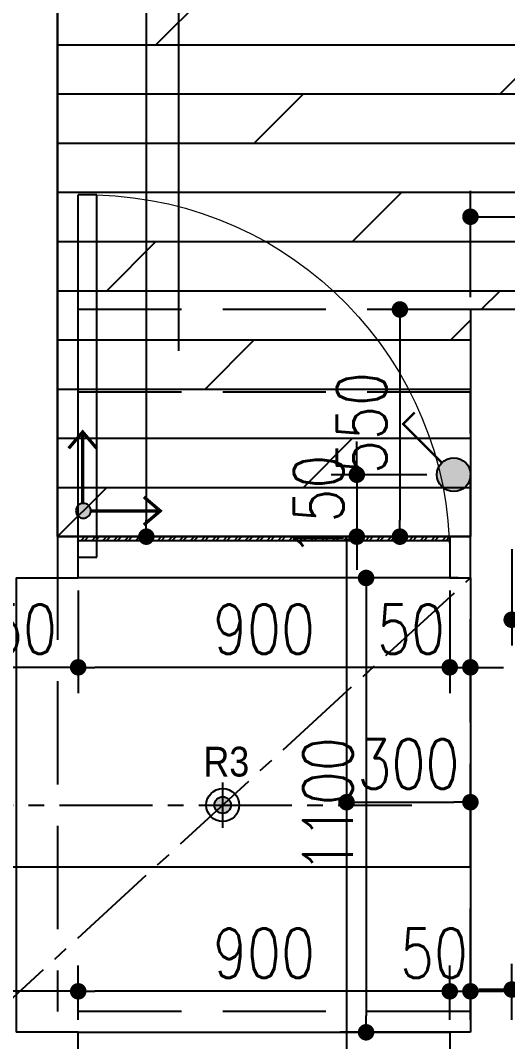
# Model space of a CAD drawing. Header units: inches. Extents: x -2597087 to 134135, y -662679 to 20000.
# Drawn here: x 12580 to 13760, y -13300 to -10828 of the extents above; entities that cross this region are included whole.
import ezdxf

# ---------------------------------------------------------------- set-up
doc = ezdxf.new("R2010")
doc.units = ezdxf.units.IN
doc.header["$LTSCALE"] = 100
doc.header["$MEASUREMENT"] = 0
for name, pattern in [('CENTER2', [1.125, 0.75, -0.125, 0.125, -0.125]), ('DASH', [0.35, 0.25, -0.1]), ('DASHDOT2', [12.7, 6.35, -3.175, 0, -3.175])]:
    doc.linetypes.add(name, pattern=pattern)
doc.layers.get('0').update_dxf_attribs({"linetype": 'CONTINUOUS'})
doc.layers.get('Defpoints').update_dxf_attribs({"linetype": 'CONTINUOUS'})
for name, color, linetype in [('00-梁编号', 2, 'CONTINUOUS'), ('00-梁虚线', 4, 'DASH'), ('DOOR', 4, 'CONTINUOUS'), ('EQUIP-照明', 3, 'CONTINUOUS'), ('floor', 8, 'CONTINUOUS'), ('RC', 1, 'CONTINUOUS'), ('WALL', 7, 'CONTINUOUS'), ('wall-dim', 3, 'CONTINUOUS'), ('天花开线', 4, 'CONTINUOUS')]:
    doc.layers.add(name, color=color, linetype=linetype)
doc.styles.get("Standard").update_dxf_attribs({"font": 'txt.shx', "width": 0.8, "bigfont": 'GBCBIG.shx'})
doc.styles.add('STYLE1', font='stylu.ttf')
doc.dimstyles.new('50', dxfattribs={"dimscale": 50, "dimtxt": 2.4, "dimasz": 0.8, "dimexe": 1.25, "dimexo": 0.6, "dimgap": 0.65, "dimtad": 1, "dimdec": 0, "dimdsep": 46, "dimtxsty": 'Standard', "dimblk1": 'DOT', "dimblk2": 'DOT', "dimsah": 1, "dimcen": 2.5, "dimclrd": 3, "dimclre": 3, "dimclrt": 3, "dimadec": 0, "dimazin": 0, "dimtfac": 1, "dimtdec": 0, "dimtix": 1, "dimtmove": 2, "dimatfit": 0, "dimldrblk": 'DOT', "dimfxl": 5, "dimfxlon": 1, "dimarcsym": 0})

# ---------------------------------------------------------------- blocks, each defined once
blk = doc.blocks.new('$DorLib2D$00000001')
for p, q in [((0.45, 0.975), (0.5, 0.975)), ((0.45, 0), (0.45, 0.975)), ((0.5, 0), (0.5, 0.975)), ((0.5, 0), (0.45, 0))]:
    blk.add_line(p, q)
at = {"lineweight": 13}
blk.add_arc((0.475, 0), 0.975, 91.4693, 180, dxfattribs=at)
blk = doc.blocks.new('DFG44EWDSDFG')
at = {"layer": 'WALL'}
for p, q in [((12669.9, -8977.5), (12669.9, -12077.5)), ((13669.9, -11527.5), (13669.9, -12077.5)), ((15169.9, -11527.5), (13669.9, -11527.5)), ((12719.9, -12077.5), (12669.9, -12077.5)), ((12719.9, -12177.5), (12719.9, -12077.5)), ((13669.9, -12077.5), (13619.9, -12077.5)), ((13619.9, -12077.5), (13619.9, -12177.5)), ((12569.9, -12177.5), (12719.9, -12177.5)), ((13619.9, -12177.5), (13669.9, -12177.5)), ((13669.9, -12177.5), (13669.9, -12327.5)), ((13669.9, -12327.5), (13669.9, -13277.5)), ((12719.9, -13277.5), (12569.9, -13277.5)), ((12719.9, -13377.5), (12719.9, -13277.5)), ((13669.9, -13277.5), (13619.9, -13277.5)), ((13619.9, -13277.5), (13619.9, -13377.5))]:
    blk.add_line(p, q, dxfattribs=at)
at = {"layer": 'DOOR', "xscale": -900, "yscale": 900, "zscale": 900}
blk.add_blockref('$DorLib2D$00000001', (13169.9, -12127.5), dxfattribs=at)
blk = doc.blocks.new('_Dot')
at = {"color": 0, "linetype": 'ByBlock', "lineweight": -2}
blk.add_line((-0.5, 0), (-1, 0), dxfattribs=at)
at = {"color": 0, "linetype": 'ByBlock', "const_width": 0.5}
blk.add_lwpolyline([(-0.25, 0, 1), (0.25, 0, 1)], format="xyb", close=True, dxfattribs=at)
blk = doc.blocks.new('*D439')
at = {"layer": 'Defpoints', "color": 0, "transparency": 16777216}
for p in [(13594.7, -11927.5), (13394.7, -12077.5), (13553.8, -12077.5)]:
    blk.add_point(p, dxfattribs=at)
at = {"layer": 'EQUIP-照明', "color": 3, "lineweight": -2, "transparency": 16777216}
for p, q in [((13394.7, -11887.5), (13394.7, -11847.5)), ((13564.7, -11927.5), (13332.2, -11927.5)), ((13394.7, -11927.5), (13394.7, -12077.5)), ((13523.8, -12077.5), (13332.2, -12077.5)), ((13394.7, -12117.5), (13394.7, -12157.5))]:
    blk.add_line(p, q, dxfattribs=at)
at = {"layer": 'EQUIP-照明', "color": 3, "lineweight": -2, "transparency": 16777216, "xscale": 40, "yscale": 40, "zscale": 40}
for p, rotation in [((13394.7, -11927.5), 270), ((13394.7, -12077.5), 90)]:
    blk.add_blockref('_Dot', p, dxfattribs=dict(at, rotation=rotation))
at = {"layer": 'EQUIP-照明', "color": 3, "transparency": 16777216, "insert": (13302.2, -12002.5), "char_height": 120, "attachment_point": 5, "rotation": 90}
blk.add_mtext('150', dxfattribs=at)
blk = doc.blocks.new('VDFS12A2FAS')
at = {"linetype": 'ByBlock', "lineweight": -2}
h = blk.add_hatch(color=0, dxfattribs=at)
edge = h.paths.add_edge_path()
edge.add_arc((0, 0), 0.818, 0, 360)
at = {"color": 0, "linetype": 'ByBlock', "lineweight": -2}
for p, q in [((0.578, 0.578), (2.454, 2.454)), ((2.454, 2.454), (3.009, 1.899))]:
    blk.add_line(p, q, dxfattribs=at)
at = {"const_width": 0.118}
blk.add_lwpolyline([(0.578, 0.578), (2.454, 2.454), (3.009, 1.899)], dxfattribs=at)
at = {"color": 0, "linetype": 'ByBlock', "lineweight": -2}
blk.add_circle((0, 0), 0.818, dxfattribs=at)
blk = doc.blocks.new('$2134')
h = blk.add_hatch(color=250)
h.dxf.hatch_style = 1
edge = h.paths.add_edge_path()
edge.add_arc((12324.7, 10810.7), 20, 0, 360)
at = {"color": 1}
for p, q in [((12324.7, 10755.7), (12324.7, 10865.7)), ((12269.7, 10810.7), (12389.6, 10810.7))]:
    blk.add_line(p, q, dxfattribs=at)
for radius in [40, 20]:
    blk.add_circle((12324.7, 10810.7), radius, dxfattribs=at)
blk = doc.blocks.new('pkgds')
blk.add_hatch(color=1).paths.add_polyline_path([(162250.7, -60662.2, 1), (162296, -60662.2, 1)])
at = {"color": 1, "const_width": 10}
for points in [[(162317.9, -60473.2), (162275.5, -60423.6), (162233.1, -60473.2)], [(162275.5, -60639.7), (162275.5, -60423.6)], [(162090.3, -60704.9), (162040.7, -60662.5), (162090.3, -60620.1)], [(162250.7, -60662.5), (162040.7, -60662.5)]]:
    blk.add_lwpolyline(points, dxfattribs=at)
at = {"color": 1}
blk.add_circle((162273.4, -60662.2), 22.6, dxfattribs=at)
blk = doc.blocks.new('*D540')
at = {"layer": 'Defpoints', "color": 0, "transparency": 16777216}
for p in [(13369.9, -12703.8), (13669.9, -12703.8), (13669.9, -12720.4)]:
    blk.add_point(p, dxfattribs=at)
at = {"layer": 'floor', "color": 3, "lineweight": -2, "transparency": 16777216}
for p, q in [((13369.9, -12720.4), (13369.9, -12782.9)), ((13409.9, -12720.4), (13629.9, -12720.4)), ((13669.9, -12720.4), (13669.9, -12782.9))]:
    blk.add_line(p, q, dxfattribs=at)
at = {"layer": 'floor', "color": 3, "lineweight": -2, "transparency": 16777216, "xscale": 40, "yscale": 40, "zscale": 40, "rotation": 180}
blk.add_blockref('_Dot', (13369.9, -12720.4), dxfattribs=at)
at = {"layer": 'floor', "color": 3, "lineweight": -2, "transparency": 16777216, "xscale": 40, "yscale": 40, "zscale": 40}
blk.add_blockref('_Dot', (13669.9, -12720.4), dxfattribs=at)
at = {"layer": 'floor', "color": 3, "transparency": 16777216, "insert": (13519.9, -12627.9), "char_height": 120, "attachment_point": 5}
blk.add_mtext('300', dxfattribs=at)
blk = doc.blocks.new('*D571')
at = {"layer": 'Defpoints', "color": 0, "transparency": 16777216}
for p in [(15169.9, -11303), (13669.9, -11527.5), (15169.9, -11527.5)]:
    blk.add_point(p, dxfattribs=at)
at = {"layer": 'wall-dim', "color": 3, "lineweight": -2, "transparency": 16777216}
for p, q in [((13669.9, -11497.5), (13669.9, -11240.5)), ((15169.9, -11497.5), (15169.9, -11240.5)), ((13709.9, -11303), (15129.9, -11303))]:
    blk.add_line(p, q, dxfattribs=at)
at = {"layer": 'wall-dim', "color": 3, "lineweight": -2, "transparency": 16777216, "xscale": 40, "yscale": 40, "zscale": 40, "rotation": 180}
blk.add_blockref('_Dot', (13669.9, -11303), dxfattribs=at)
at = {"layer": 'wall-dim', "color": 3, "lineweight": -2, "transparency": 16777216, "xscale": 40, "yscale": 40, "zscale": 40}
blk.add_blockref('_Dot', (15169.9, -11303), dxfattribs=at)
at = {"layer": 'wall-dim', "color": 3, "transparency": 16777216, "insert": (14419.9, -11210.5), "char_height": 120, "attachment_point": 5}
blk.add_mtext('1500', dxfattribs=at)
blk = doc.blocks.new('*D572')
at = {"layer": 'Defpoints', "color": 0, "transparency": 16777216}
for p in [(12669.9, -8477.5), (12669.9, -12077.5), (12884.9, -12077.5)]:
    blk.add_point(p, dxfattribs=at)
at = {"layer": 'wall-dim', "color": 3, "lineweight": -2, "transparency": 16777216}
for p, q in [((12699.9, -8477.5), (12947.4, -8477.5)), ((12884.9, -8517.5), (12884.9, -12037.5)), ((12699.9, -12077.5), (12947.4, -12077.5))]:
    blk.add_line(p, q, dxfattribs=at)
at = {"layer": 'wall-dim', "color": 3, "lineweight": -2, "transparency": 16777216, "xscale": 40, "yscale": 40, "zscale": 40}
for p, rotation in [((12884.9, -8477.5), 90), ((12884.9, -12077.5), 270)]:
    blk.add_blockref('_Dot', p, dxfattribs=dict(at, rotation=rotation))
at = {"layer": 'wall-dim', "color": 3, "transparency": 16777216, "insert": (12792.4, -10277.5), "char_height": 120, "attachment_point": 5, "rotation": 90}
blk.add_mtext('3600', dxfattribs=at)
blk = doc.blocks.new('*D573')
at = {"layer": 'Defpoints', "color": 0, "transparency": 16777216}
for p in [(13669.9, -11527.5), (13499.1, -12077.5), (13669.9, -12077.5)]:
    blk.add_point(p, dxfattribs=at)
at = {"layer": 'wall-dim', "color": 3, "lineweight": -2, "transparency": 16777216}
for p, q in [((13639.9, -11527.5), (13436.6, -11527.5)), ((13499.1, -11567.5), (13499.1, -12037.5)), ((13639.9, -12077.5), (13436.6, -12077.5))]:
    blk.add_line(p, q, dxfattribs=at)
at = {"layer": 'wall-dim', "color": 3, "lineweight": -2, "transparency": 16777216, "xscale": 40, "yscale": 40, "zscale": 40}
for p, rotation in [((13499.1, -11527.5), 90), ((13499.1, -12077.5), 270)]:
    blk.add_blockref('_Dot', p, dxfattribs=dict(at, rotation=rotation))
at = {"layer": 'wall-dim', "color": 3, "transparency": 16777216, "insert": (13406.6, -11802.5), "char_height": 120, "attachment_point": 5, "rotation": 90}
blk.add_mtext('550', dxfattribs=at)
blk = doc.blocks.new('*D574')
at = {"layer": 'Defpoints', "color": 0, "transparency": 16777216}
for p in [(13619.9, -12177.5), (13669.9, -12177.5), (13669.9, -12393.9)]:
    blk.add_point(p, dxfattribs=at)
at = {"layer": 'wall-dim', "color": 3, "lineweight": -2, "transparency": 16777216}
for p, q in [((13619.9, -12207.5), (13619.9, -12456.4)), ((13669.9, -12207.5), (13669.9, -12456.4)), ((13579.9, -12393.9), (13539.9, -12393.9)), ((13619.9, -12393.9), (13669.9, -12393.9)), ((13709.9, -12393.9), (13749.9, -12393.9))]:
    blk.add_line(p, q, dxfattribs=at)
at = {"layer": 'wall-dim', "color": 3, "lineweight": -2, "transparency": 16777216, "xscale": 40, "yscale": 40, "zscale": 40}
blk.add_blockref('_Dot', (13619.9, -12393.9), dxfattribs=at)
at = {"layer": 'wall-dim', "color": 3, "lineweight": -2, "transparency": 16777216, "xscale": 40, "yscale": 40, "zscale": 40, "rotation": 180}
blk.add_blockref('_Dot', (13669.9, -12393.9), dxfattribs=at)
at = {"layer": 'wall-dim', "color": 3, "transparency": 16777216, "insert": (13525.8, -12301.4), "char_height": 120, "attachment_point": 5}
blk.add_mtext('50', dxfattribs=at)
blk = doc.blocks.new('*D575')
at = {"layer": 'Defpoints', "color": 0, "transparency": 16777216}
for p in [(12719.9, -12177.5), (13619.9, -12177.5), (12719.9, -12393.9)]:
    blk.add_point(p, dxfattribs=at)
at = {"layer": 'wall-dim', "color": 3, "lineweight": -2, "transparency": 16777216}
for p, q in [((12719.9, -12207.5), (12719.9, -12456.4)), ((13619.9, -12207.5), (13619.9, -12456.4)), ((13579.9, -12393.9), (12759.9, -12393.9))]:
    blk.add_line(p, q, dxfattribs=at)
at = {"layer": 'wall-dim', "color": 3, "lineweight": -2, "transparency": 16777216, "xscale": 40, "yscale": 40, "zscale": 40, "rotation": 180}
blk.add_blockref('_Dot', (12719.9, -12393.9), dxfattribs=at)
at = {"layer": 'wall-dim', "color": 3, "lineweight": -2, "transparency": 16777216, "xscale": 40, "yscale": 40, "zscale": 40}
blk.add_blockref('_Dot', (13619.9, -12393.9), dxfattribs=at)
at = {"layer": 'wall-dim', "color": 3, "transparency": 16777216, "insert": (13169.9, -12301.4), "char_height": 120, "attachment_point": 5}
blk.add_mtext('900', dxfattribs=at)
blk = doc.blocks.new('*D576')
at = {"layer": 'Defpoints', "color": 0, "transparency": 16777216}
for p in [(12369.9, -12177.5), (12719.9, -12177.5), (12369.9, -12393.9)]:
    blk.add_point(p, dxfattribs=at)
at = {"layer": 'wall-dim', "color": 3, "lineweight": -2, "transparency": 16777216}
for p, q in [((12369.9, -12207.5), (12369.9, -12456.4)), ((12719.9, -12207.5), (12719.9, -12456.4)), ((12679.9, -12393.9), (12409.9, -12393.9))]:
    blk.add_line(p, q, dxfattribs=at)
at = {"layer": 'wall-dim', "color": 3, "lineweight": -2, "transparency": 16777216, "xscale": 40, "yscale": 40, "zscale": 40, "rotation": 180}
blk.add_blockref('_Dot', (12369.9, -12393.9), dxfattribs=at)
at = {"layer": 'wall-dim', "color": 3, "lineweight": -2, "transparency": 16777216, "xscale": 40, "yscale": 40, "zscale": 40}
blk.add_blockref('_Dot', (12719.9, -12393.9), dxfattribs=at)
at = {"layer": 'wall-dim', "color": 3, "transparency": 16777216, "insert": (12544.9, -12301.4), "char_height": 120, "attachment_point": 5}
blk.add_mtext('350', dxfattribs=at)
blk = doc.blocks.new('*D579')
at = {"layer": 'Defpoints', "color": 0, "transparency": 16777216}
for p in [(13669.9, -12177.5), (13417.2, -13277.5), (13669.9, -13277.5)]:
    blk.add_point(p, dxfattribs=at)
at = {"layer": 'wall-dim', "color": 3, "lineweight": -2, "transparency": 16777216}
for p, q in [((13639.9, -12177.5), (13354.7, -12177.5)), ((13417.2, -12217.5), (13417.2, -13237.5)), ((13639.9, -13277.5), (13354.7, -13277.5))]:
    blk.add_line(p, q, dxfattribs=at)
at = {"layer": 'wall-dim', "color": 3, "lineweight": -2, "transparency": 16777216, "xscale": 40, "yscale": 40, "zscale": 40}
for p, rotation in [((13417.2, -12177.5), 90), ((13417.2, -13277.5), 270)]:
    blk.add_blockref('_Dot', p, dxfattribs=dict(at, rotation=rotation))
at = {"layer": 'wall-dim', "color": 3, "transparency": 16777216, "insert": (13324.7, -12727.5), "char_height": 120, "attachment_point": 5, "rotation": 90}
blk.add_mtext('1100', dxfattribs=at)
blk = doc.blocks.new('*D580')
at = {"layer": 'Defpoints', "color": 0, "transparency": 16777216}
for p in [(13669.9, -13178.3), (13619.9, -13277.5), (13669.9, -13277.5)]:
    blk.add_point(p, dxfattribs=at)
at = {"layer": 'wall-dim', "color": 3, "lineweight": -2, "transparency": 16777216}
for p, q in [((13619.9, -13247.5), (13619.9, -13115.8)), ((13669.9, -13247.5), (13669.9, -13115.8)), ((13579.9, -13178.3), (13539.9, -13178.3)), ((13619.9, -13178.3), (13669.9, -13178.3)), ((13709.9, -13178.3), (13749.9, -13178.3))]:
    blk.add_line(p, q, dxfattribs=at)
at = {"layer": 'wall-dim', "color": 3, "lineweight": -2, "transparency": 16777216, "xscale": 40, "yscale": 40, "zscale": 40}
blk.add_blockref('_Dot', (13619.9, -13178.3), dxfattribs=at)
at = {"layer": 'wall-dim', "color": 3, "lineweight": -2, "transparency": 16777216, "xscale": 40, "yscale": 40, "zscale": 40, "rotation": 180}
blk.add_blockref('_Dot', (13669.9, -13178.3), dxfattribs=at)
at = {"layer": 'wall-dim', "color": 3, "transparency": 16777216, "insert": (13581.6, -13085.8), "char_height": 120, "attachment_point": 5}
blk.add_mtext('50', dxfattribs=at)
blk = doc.blocks.new('*D581')
at = {"layer": 'Defpoints', "color": 0, "transparency": 16777216}
for p in [(12719.9, -13178.3), (12719.9, -13277.5), (13619.9, -13277.5)]:
    blk.add_point(p, dxfattribs=at)
at = {"layer": 'wall-dim', "color": 3, "lineweight": -2, "transparency": 16777216}
for p, q in [((12719.9, -13247.5), (12719.9, -13115.8)), ((13619.9, -13247.5), (13619.9, -13115.8)), ((13579.9, -13178.3), (12759.9, -13178.3))]:
    blk.add_line(p, q, dxfattribs=at)
at = {"layer": 'wall-dim', "color": 3, "lineweight": -2, "transparency": 16777216, "xscale": 40, "yscale": 40, "zscale": 40, "rotation": 180}
blk.add_blockref('_Dot', (12719.9, -13178.3), dxfattribs=at)
at = {"layer": 'wall-dim', "color": 3, "lineweight": -2, "transparency": 16777216, "xscale": 40, "yscale": 40, "zscale": 40}
blk.add_blockref('_Dot', (13619.9, -13178.3), dxfattribs=at)
at = {"layer": 'wall-dim', "color": 3, "transparency": 16777216, "insert": (13169.9, -13085.8), "char_height": 120, "attachment_point": 5}
blk.add_mtext('900', dxfattribs=at)
blk = doc.blocks.new('*D582')
at = {"layer": 'Defpoints', "color": 0, "transparency": 16777216}
for p in [(10769.9, -13178.3), (10769.9, -13277.5), (12719.9, -13277.5)]:
    blk.add_point(p, dxfattribs=at)
at = {"layer": 'wall-dim', "color": 3, "lineweight": -2, "transparency": 16777216}
for p, q in [((10769.9, -13247.5), (10769.9, -13115.8)), ((12719.9, -13247.5), (12719.9, -13115.8)), ((12679.9, -13178.3), (10809.9, -13178.3))]:
    blk.add_line(p, q, dxfattribs=at)
at = {"layer": 'wall-dim', "color": 3, "lineweight": -2, "transparency": 16777216, "xscale": 40, "yscale": 40, "zscale": 40, "rotation": 180}
blk.add_blockref('_Dot', (10769.9, -13178.3), dxfattribs=at)
at = {"layer": 'wall-dim', "color": 3, "lineweight": -2, "transparency": 16777216, "xscale": 40, "yscale": 40, "zscale": 40}
blk.add_blockref('_Dot', (12719.9, -13178.3), dxfattribs=at)
at = {"layer": 'wall-dim', "color": 3, "transparency": 16777216, "insert": (11744.9, -13085.8), "char_height": 120, "attachment_point": 5}
blk.add_mtext('1950', dxfattribs=at)
blk = doc.blocks.new('*D685')
at = {"layer": 'Defpoints', "color": 0, "transparency": 16777216}
for p in [(13809.9, -13174), (13769.9, -13277.5), (13809.9, -13277.5)]:
    blk.add_point(p, dxfattribs=at)
at = {"layer": 'wall-dim', "color": 3, "lineweight": -2, "transparency": 16777216}
for p, q in [((13769.9, -13247.5), (13769.9, -13111.5)), ((13809.9, -13247.5), (13809.9, -13111.5)), ((13729.9, -13174), (13689.9, -13174)), ((13769.9, -13174), (13809.9, -13174)), ((13849.9, -13174), (13889.9, -13174))]:
    blk.add_line(p, q, dxfattribs=at)
at = {"layer": 'wall-dim', "color": 3, "lineweight": -2, "transparency": 16777216, "xscale": 40, "yscale": 40, "zscale": 40}
blk.add_blockref('_Dot', (13769.9, -13174), dxfattribs=at)
at = {"layer": 'wall-dim', "color": 3, "lineweight": -2, "transparency": 16777216, "xscale": 40, "yscale": 40, "zscale": 40, "rotation": 180}
blk.add_blockref('_Dot', (13809.9, -13174), dxfattribs=at)
at = {"layer": 'wall-dim', "color": 3, "transparency": 16777216, "insert": (13891.8, -13081.5), "char_height": 120, "attachment_point": 5}
blk.add_mtext('40', dxfattribs=at)
blk = doc.blocks.new('*D692')
at = {"layer": 'Defpoints', "color": 0, "transparency": 16777216}
for p in [(13769.9, -12077.5), (15319.9, -12077.5), (13769.9, -12278.7)]:
    blk.add_point(p, dxfattribs=at)
at = {"layer": 'wall-dim', "color": 3, "lineweight": -2, "transparency": 16777216}
for p, q in [((13769.9, -12107.5), (13769.9, -12341.2)), ((15319.9, -12107.5), (15319.9, -12341.2)), ((15279.9, -12278.7), (13809.9, -12278.7))]:
    blk.add_line(p, q, dxfattribs=at)
at = {"layer": 'wall-dim', "color": 3, "lineweight": -2, "transparency": 16777216, "xscale": 40, "yscale": 40, "zscale": 40, "rotation": 180}
blk.add_blockref('_Dot', (13769.9, -12278.7), dxfattribs=at)
at = {"layer": 'wall-dim', "color": 3, "lineweight": -2, "transparency": 16777216, "xscale": 40, "yscale": 40, "zscale": 40}
blk.add_blockref('_Dot', (15319.9, -12278.7), dxfattribs=at)
at = {"layer": 'wall-dim', "color": 3, "transparency": 16777216, "insert": (14544.9, -12186.2), "char_height": 120, "attachment_point": 5}
blk.add_mtext('1550', dxfattribs=at)
blk = doc.blocks.new('GTDEHD')
at = {"layer": '00-梁编号', "color": 8}
blk.add_line((109404.7, -20131.4), (109404.7, -18397), dxfattribs=at)
at = {"layer": '00-梁虚线', "color": 8, "ltscale": 10}
for p, q in [((109110.8, -18531.4), (109110.8, -20031.4)), ((111160.8, -20031.4), (109110.8, -20031.4)), ((110110.8, -20231.4), (109110.8, -20231.4)), ((109110.8, -20231.4), (109110.8, -21731.4)), ((110110.8, -21731.4), (110110.8, -20231.4)), ((110110.8, -21731.4), (109110.8, -21731.4))]:
    blk.add_line(p, q, dxfattribs=at)

msp = doc.modelspace()

# ---------------------------------------------------------------- hatches: boundary and pattern name
at = {"layer": 'floor'}
h = msp.add_hatch(dxfattribs=at)
h.set_pattern_fill('DOLMIT', color=256, scale=150, style=0)
h.set_pattern_definition([(0, (12669.92, -12077.45), (3e-14, 119.0613), []), (45, (12669.9, -12077.45), (-238.122, 238.122), [168.378, -336.756])])
h.paths.add_polyline_path([(12669.915, -8477.452), (15169.915, -8477.452), (15169.915, -11527.452), (13669.915, -11527.452), (13669.915, -12077.452), (12669.915, -12077.452)])
h = msp.add_hatch(dxfattribs=at)
h.set_pattern_fill('_USER', color=256, scale=800, double=1, pattern_type=0)
h.set_pattern_definition([(0, (11769.9, -12077.45), (0, 800), []), (90, (11769.9, -12077.45), (-800, 5e-14), [])])
h.paths.add_polyline_path([(6166.951, -9077.452), (9666.951, -9077.452), (9669.915, -12177.452), (11469.915, -12177.452), (11469.915, -12077.452), (12369.915, -12077.452), (12369.915, -12177.452), (12719.915, -12177.452), (12719.915, -12077.452), (13619.915, -12077.452), (13619.915, -12177.452), (13669.915, -12177.452), (13669.915, -13277.452), (13619.915, -13277.452), (13619.915, -13377.452), (12719.915, -13377.452), (12719.915, -13277.452), (10769.915, -13277.452), (10769.915, -13377.452), (9869.915, -13377.452), (9869.915, -13277.452), (9669.915, -13277.452), (9672.879, -16677.452), (6172.879, -16677.452), (6169.915, -13381.348), (4069.915, -13377.452), (4069.915, -11827.452), (6069.915, -11827.452), (6069.915, -12177.452), (6169.915, -12177.452), (6169.915, -11087.452), (6019.915, -11087.452), (6019.915, -11697.452), (4699.915, -11697.452), (4699.915, -11597.452), (4549.915, -11597.452), (4549.915, -11147.452), (4099.915, -11147.452), (4099.915, -9107.452), (6019.915, -9107.452), (6019.915, -9487.452), (6168.433, -9487.452)])
h.paths.add_polyline_path([(4219.915, -12327.452), (6169.915, -12327.452), (6169.915, -13227.452), (4219.915, -13227.452)], flags=16)
at = {"layer": 'floor', "linetype": 'ByBlock'}
h = msp.add_hatch(dxfattribs=at)
h.set_pattern_fill('ANSI32', color=8, scale=50)
h.set_pattern_definition([(45, (-1782.806, -22088.484), (-13.258252, 13.258252), []), (45, (-1773.968, -22088.484), (-13.258252, 13.258252), [])])
h.paths.add_polyline_path([(12719.915, -12077.426), (13619.915, -12077.426), (13619.915, -12087.426), (12719.915, -12087.426)])

# ---------------------------------------------------------------- linework, layer by layer
at = {"layer": 'floor', "color": 1}
msp.add_line((12719.915, -12077.452), (13619.915, -12077.452), dxfattribs=at)
at = {"layer": 'floor', "color": 1, "linetype": 'ByBlock'}
msp.add_lwpolyline([(12719.915, -12077.426), (13619.915, -12077.426), (13619.915, -12087.426), (12719.915, -12087.426)], close=True, dxfattribs=at)
at = {"layer": 'RC', "color": 1}
msp.add_lwpolyline([(15169.915, -8477.452), (15169.915, -11527.452), (13669.915, -11527.452), (13669.915, -12077.452), (12669.915, -12077.452), (12669.915, -8477.452)], close=True, dxfattribs=at)
at = {"layer": 'RC'}
for points in [[(12719.915, -12077.452), (13619.915, -12077.452), (13619.915, -12177.452), (12719.915, -12177.452)], [(12719.915, -13277.452), (13619.915, -13277.452), (13619.915, -13377.452), (12719.915, -13377.452)]]:
    msp.add_lwpolyline(points, close=True, dxfattribs=at)
at = {"layer": '天花开线', "linetype": 'CENTER2', "ltscale": 3}
msp.add_line((9974.804, -12727.224), (13528.326, -12727.224), dxfattribs=at)
msp.add_lwpolyline([(12469.915, -13277.452), (13669.915, -12177.452)], dxfattribs=at)

# ---------------------------------------------------------------- block references
msp.add_blockref('DFG44EWDSDFG', (0, 0))
at = {"layer": '00-梁虚线'}
msp.add_blockref('GTDEHD', (-96440.852, 8503.907), dxfattribs=at)
at = {"layer": 'EQUIP-照明', "xscale": 50, "yscale": 50, "zscale": 50, "rotation": 90}
msp.add_blockref('VDFS12A2FAS', (13629.518, -11927.452), dxfattribs=at)
at = {"layer": 'floor', "color": 1, "xscale": -0.7999999998137355, "yscale": 0.7999999998137355, "zscale": 0.7999999998137355}
msp.add_blockref('pkgds', (142551.116, 36514.837), dxfattribs=at)
at = {"layer": 'RC'}
msp.add_blockref('$2134', (745.254, -23538.103), dxfattribs=at)

# ---------------------------------------------------------------- texts
at = {"layer": 'RC', "color": 4, "linetype": 'DASHDOT2', "ltscale": 0.1, "style": 'STYLE1', "width": 0.9}
msp.add_text('R3', height=72, dxfattribs=at).set_placement((13023.304, -12658.227))

# ---------------------------------------------------------------- dimensions: what is measured, and where the dimension line sits
at = {"layer": 'EQUIP-照明', "color": 6}
dim = msp.add_linear_dim(base=(13394.669, -12077.452), p1=(13594.735, -11927.452), p2=(13553.837, -12077.452), angle=270, dimstyle='50', dxfattribs=at)
dim.commit()
dim.dimension.update_dxf_attribs({"geometry": '*D439', "text_midpoint": (13302.169, -12002.452)})
at = {"layer": 'floor'}
dim = msp.add_linear_dim(base=(13669.915, -12720.365), p1=(13369.915, -12703.817), p2=(13669.915, -12703.817), dimstyle='50', override={"dimarcsym": 2}, dxfattribs=at)
dim.commit()
dim.dimension.update_dxf_attribs({"geometry": '*D540', "text_midpoint": (13519.915, -12627.865)})
at = {"layer": 'wall-dim'}
for base, p1, p2, picture, middle in [((12884.877, -12077.452), (12669.915, -8477.452), (12669.915, -12077.452), '*D572', (12792.377, -10277.452)), ((13499.145, -12077.452), (13669.915, -11527.452), (13669.915, -12077.452), '*D573', (13406.645, -11802.452)), ((13417.243, -13277.452), (13669.915, -12177.452), (13669.915, -13277.452), '*D579', (13324.743, -12727.452))]:
    dim = msp.add_linear_dim(base=base, p1=p1, p2=p2, angle=90, dimstyle='50', override={"dimarcsym": 2}, dxfattribs=at)
    dim.commit()
    dim.dimension.update_dxf_attribs({"geometry": picture, "text_midpoint": middle})
for base, p1, p2, picture, middle in [((15169.915, -11303.027), (13669.915, -11527.452), (15169.915, -11527.452), '*D571', (14419.915, -11210.527)), ((13769.915, -12278.683), (15319.915, -12077.452), (13769.915, -12077.452), '*D692', (14544.915, -12186.183)), ((12369.915, -12393.885), (12719.915, -12177.452), (12369.915, -12177.452), '*D576', (12544.915, -12301.385)), ((12719.915, -12393.885), (13619.915, -12177.452), (12719.915, -12177.452), '*D575', (13169.915, -12301.385)), ((10769.915, -13178.292), (12719.915, -13277.452), (10769.915, -13277.452), '*D582', (11744.915, -13085.792)), ((12719.915, -13178.292), (13619.915, -13277.452), (12719.915, -13277.452), '*D581', (13169.915, -13085.792))]:
    dim = msp.add_linear_dim(base=base, p1=p1, p2=p2, dimstyle='50', override={"dimarcsym": 2}, dxfattribs=at)
    dim.commit()
    dim.dimension.update_dxf_attribs({"geometry": picture, "text_midpoint": middle})
for base, p1, p2, picture, middle in [((13669.915, -12393.885), (13619.915, -12177.452), (13669.915, -12177.452), '*D574', (13525.848, -12301.385)), ((13809.915, -13174.018), (13769.915, -13277.452), (13809.915, -13277.452), '*D685', (13891.838, -13081.518)), ((13669.915, -13178.292), (13619.915, -13277.452), (13669.915, -13277.452), '*D580', (13581.582, -13085.792))]:
    dim = msp.add_linear_dim(base=base, p1=p1, p2=p2, dimstyle='50', override={"dimarcsym": 2}, dxfattribs=at)
    dim.commit()
    dim.dimension.update_dxf_attribs({"geometry": picture, "text_midpoint": middle, "dimtype": 160})

doc.saveas('drawing.dxf')
